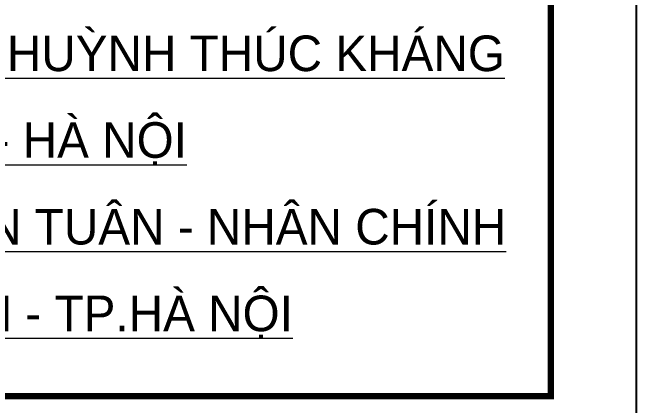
# Model space of a CAD drawing. Extents: x -1855204 to -1466800, y -1308584 to -996495.
# Drawn here: x -1663481 to -1660835, y -1070802 to -1069133 of the extents above; entities that cross this region are included whole.
import ezdxf
from ezdxf.enums import TextEntityAlignment as Align

# ---------------------------------------------------------------- set-up
doc = ezdxf.new("R2010")
doc.units = 0
doc.header["$LTSCALE"] = 150
for name, color, linetype, lineweight in [('05.Text', 253, 'Continuous', 18), ('11.Khung bo', 32, 'Continuous', 50), ('12.Khung', 36, 'Continuous', 25)]:
    doc.layers.add(name, color=color, linetype=linetype, lineweight=lineweight)
doc.styles.add('VnAvantH', font='')
doc.styles.get('VnAvantH').set_extended_font_data('.VnAvantH')

# ---------------------------------------------------------------- blocks, each defined once
blk = doc.blocks.new('100')
at = {"layer": '11.Khung bo', "const_width": 26.7}
blk.add_lwpolyline([(1896212.6, -930771.1), (1901212.6, -930771.1), (1901212.6, -924940), (1896212.6, -924940)], close=True, dxfattribs=at)
at = {"layer": '12.Khung', "color": 1}
blk.add_lwpolyline([(1901579.2, -945939.8), (1901579.2, -916240.1), (1859579.6, -916240.1), (1859579.6, -945939.8)], close=True, dxfattribs=at)
at = {"layer": '05.Text', "style": 'VnAvantH'}
for s, p in [('%%U®Þa chØ: sè 15 ngâ 49 - huúnh thóc kh¸ng', (1898739.3, -929380)), ('%%U®èng ®a - hµ néi', (1898739.3, -929751.2)), ('%%Uvpgd : sè 174 - nguyÔn tu©n - nh©n chÝnh', (1898739.3, -930122.3)), ('%%Uq.thanh xu©n - tp.hµ néi', (1898739.3, -930493.5))]:
    blk.add_text(s, height=152.459, dxfattribs=at).set_placement(p, align=Align.CENTER)

msp = doc.modelspace()

# ---------------------------------------------------------------- block references
at = {"layer": '05.Text', "xscale": 0.991454545641318, "yscale": 0.991454545641318, "zscale": 0.9914545456793755}
msp.add_blockref('100', (-3546164.4, -147944.3), dxfattribs=at)

doc.saveas('drawing.dxf')
